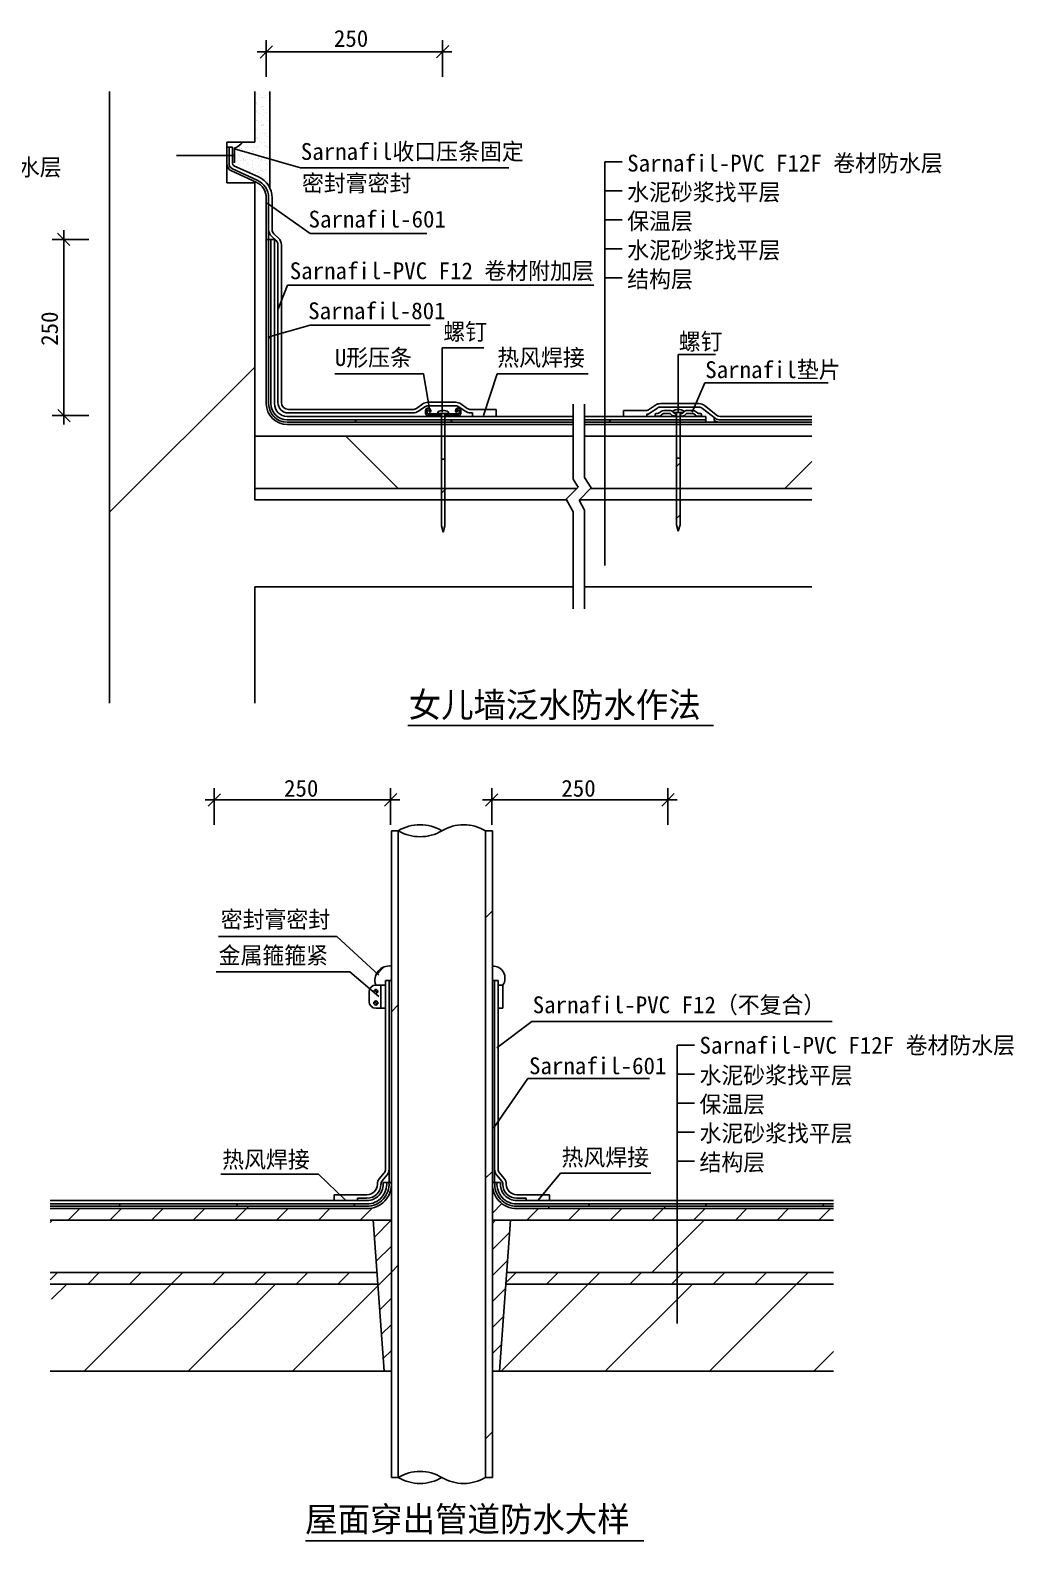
# Model space of a CAD drawing. Header units: metres. Extents: x 21 to 353, y 20 to 281.
# Drawn here: x 184 to 353.4, y 20.3 to 280.7 of the extents above; entities that cross this region are included whole.
import ezdxf

# ---------------------------------------------------------------- set-up
doc = ezdxf.new("R2010")
doc.units = ezdxf.units.M
for name, color, linetype in [('Layer1', 7, 'Continuous'), ('Layer3', 7, 'Continuous'), ('SHU', 7, 'Continuous')]:
    doc.layers.add(name, color=color, linetype=linetype)
pattern_1 = [(45, (0, 0), (-17.9605, 17.9605), [])]
pattern_2 = [(45, (0, 0), (-3.5921, 3.5921), [])]
pattern_3 = [(45, (0, 0), (-10.1028, 10.1028), [])]
pattern_4 = [(45, (0, 0), (-4.49013, 4.49013), [])]
pattern_5 = [(45, (0, 0), (-22.4506, 22.4506), [])]

# ---------------------------------------------------------------- blocks, each defined once
blk = doc.blocks.new('_ARCHTICK')
at = {"color": 3}
blk.add_line((0.79, 0), (-0.79, 0), dxfattribs=at)
at = {"color": 1, "linetype": 'ByBlock'}
blk.add_lwpolyline([(-0.53, -0.53), (0.54, 0.54)], dxfattribs=at)

msp = doc.modelspace()

# ---------------------------------------------------------------- hatches: boundary and pattern name
h = msp.add_hatch()
h.set_pattern_fill('ANSI31', scale=100)
h.paths.add_polyline_path([(254.82, 199.76), (222.66, 199.76), (222.66, 254.46), (217.84, 254.46), (217.84, 261.46), (222.66, 261.46), (222.66, 270.17), (197.66, 270.17), (197.66, 164.73), (222.66, 164.73), (222.66, 184.76), (277.5, 184.76), (277.5, 197.72), (276.41, 199.76), (255.42, 199.76), (255.42, 195.29), (255.12, 194.21), (254.82, 195.29)])
h.paths.add_polyline_path([(318.66, 199.76), (295.94, 199.76), (295.94, 195.46), (295.64, 194.39), (295.34, 195.46), (295.34, 199.76), (278.6, 199.76), (278.56, 199.72), (279.5, 197.97), (279.5, 184.76), (318.66, 184.76)])
h = msp.add_hatch()
h.set_pattern_fill('AR-CONC', scale=4)
h.paths.add_polyline_path([(318.66, 199.76), (295.94, 199.76), (295.94, 195.46), (295.64, 194.39), (295.34, 195.46), (295.34, 199.76), (278.6, 199.76), (278.56, 199.72), (279.5, 197.97), (279.5, 184.76), (318.66, 184.76)])
h.paths.add_polyline_path([(277.5, 197.72), (276.41, 199.76), (255.42, 199.76), (255.42, 195.29), (255.12, 194.21), (254.82, 195.29), (254.82, 199.76), (222.66, 199.76), (222.66, 254.46), (217.84, 254.46), (217.84, 261.46), (222.66, 261.46), (222.66, 270.17), (197.66, 270.17), (197.66, 164.73), (222.66, 164.73), (222.66, 184.76), (277.5, 184.76)])
h = msp.add_hatch()
h.set_pattern_fill('ANSI38', scale=2.5)
h.paths.add_polyline_path([(220.6, 261.46), (217.84, 261.46), (217.84, 260.61), (218.84, 260.61), (218.84, 259.14), (219.2, 259.14), (219.2, 260.41, 0.12)])
h = msp.add_hatch()
h.set_pattern_fill('AR-SAND', scale=1.5)
h.paths.add_polyline_path([(318.66, 212.76), (295.94, 212.76), (295.94, 210.76), (318.66, 210.76)])
h.paths.add_polyline_path([(295.34, 212.76), (282.98, 212.76), (282.98, 210.76), (295.34, 210.76)])
h.paths.add_polyline_path([(282.98, 212.76), (279.5, 212.76), (279.5, 210.76), (282.98, 210.76)])
h.paths.add_polyline_path([(318.66, 201.76), (295.94, 201.76), (295.94, 199.76), (318.66, 199.76)])
h.paths.add_polyline_path([(295.34, 201.76), (282.98, 201.76), (282.98, 199.76), (295.34, 199.76)])
h.paths.add_polyline_path([(282.98, 201.76), (280.56, 201.76), (278.6, 199.76), (282.98, 199.76)])
h.paths.add_polyline_path([(278.16, 201.76), (255.42, 201.76), (255.42, 199.76), (276.41, 199.76), (276.34, 199.9)])
h.paths.add_polyline_path([(277.5, 212.76), (255.42, 212.76), (255.42, 210.76), (277.5, 210.76)])
h.paths.add_polyline_path([(254.82, 212.76), (228.26, 212.76, -0.41), (224.66, 216.36), (224.66, 228.05), (222.66, 230.03), (222.66, 210.76), (254.82, 210.76)])
h.paths.add_polyline_path([(254.82, 201.76), (222.66, 201.76), (222.66, 199.76), (254.82, 199.76)])
h.paths.add_polyline_path([(224.66, 250.76), (222.66, 249.03), (222.66, 230.03), (224.66, 228.05)])
h.paths.add_polyline_path([(222.9, 254.55), (218.66, 256.48, -0.29), (217.84, 257.76), (217.84, 254.46), (222.66, 254.46), (222.66, 249.03), (224.66, 250.76), (224.66, 251.82, 0.29)])
h = msp.add_hatch()
h.set_pattern_fill('AR-SAND', scale=1.2)
h.paths.add_polyline_path([(218.66, 256.48, -0.29), (217.84, 257.76), (217.84, 254.46), (223.09, 254.46, 0.02), (222.9, 254.55)])
h = msp.add_hatch()
h.set_pattern_fill('HONEY', scale=4.6)
h.paths.add_polyline_path([(277.5, 213.56), (255.42, 213.56), (255.42, 213.16), (277.5, 213.16)])
h.paths.add_polyline_path([(255.42, 213.56), (254.82, 213.56), (254.82, 213.16), (255.42, 213.16)])
h.paths.add_polyline_path([(225.46, 244.69), (225.06, 244.69), (225.06, 216.36, 0.41), (228.26, 213.16), (254.82, 213.16), (254.82, 213.56), (228.26, 213.56, -0.41), (225.46, 216.36)])
h = msp.add_hatch()
h.set_pattern_fill('HONEY', scale=4.6)
h.paths.add_polyline_path([(318.66, 213.56), (302.84, 213.56, -0.13), (302.03, 213.78), (301.82, 213.94), (301.82, 213.44, 0.13), (302.84, 213.16), (318.66, 213.16)])
h = msp.add_hatch()
h.set_pattern_fill('HONEY', scale=4.6)
h.paths.add_polyline_path([(279.5, 213.56), (279.5, 213.16), (295.34, 213.16), (295.34, 213.56)])
h.paths.add_polyline_path([(295.94, 213.56), (295.94, 213.16), (300.36, 213.16), (300.36, 213.56)])
h = msp.add_hatch()
h.set_pattern_fill('ANSI37', scale=25)
h.paths.add_polyline_path([(318.66, 210.76), (295.94, 210.76), (295.94, 201.76), (318.66, 201.76)])
h.paths.add_polyline_path([(295.34, 210.76), (282.98, 210.76), (282.98, 201.76), (295.34, 201.76)])
h.paths.add_polyline_path([(282.98, 210.76), (279.5, 210.76), (279.5, 203.61), (280.68, 201.76), (282.98, 201.76)])
h.paths.add_polyline_path([(277.5, 210.76), (255.42, 210.76), (255.42, 201.76), (278.16, 201.76), (278.37, 201.97), (277.5, 203.32)])
h.paths.add_polyline_path([(254.82, 210.76), (222.66, 210.76), (222.66, 201.76), (254.82, 201.76)])
h = msp.add_hatch()
h.set_pattern_fill('ANSI31', scale=2)
h.paths.add_polyline_path([(254.82, 206.79), (254.72, 206.79), (254.72, 201.85), (254.82, 201.85)])
h.paths.add_polyline_path([(255.52, 206.79), (255.42, 206.79), (255.42, 201.85), (255.52, 201.85)])
h.paths.add_polyline_path([(255.52, 201.85), (255.42, 201.85), (255.42, 199.85), (255.52, 199.85)])
h.paths.add_polyline_path([(254.82, 201.85), (254.72, 201.85), (254.72, 199.85), (254.82, 199.85)])
h.paths.add_polyline_path([(255.42, 201.85), (254.82, 201.85), (254.82, 199.85), (255.42, 199.85)])
h.paths.add_polyline_path([(255.42, 199.85), (254.82, 199.85), (254.82, 195.7), (255.12, 194.62), (255.42, 195.7)])
h.paths.add_polyline_path([(254.82, 199.85), (254.72, 199.85), (254.72, 195.69), (255.12, 194.25), (255.52, 195.69), (255.52, 199.85), (255.42, 199.85), (255.42, 195.7), (255.12, 194.62), (254.82, 195.7)])
h.paths.add_polyline_path([(255.42, 206.79), (254.82, 206.79), (254.82, 201.85), (255.42, 201.85)])
h = msp.add_hatch()
h.set_pattern_fill('ANSI31', scale=2)
h.paths.add_polyline_path([(295.34, 206.97), (295.24, 206.97), (295.24, 202.03), (295.34, 202.03)])
h.paths.add_polyline_path([(296.04, 206.97), (295.94, 206.97), (295.94, 202.03), (296.04, 202.03)])
h.paths.add_polyline_path([(296.04, 202.03), (295.94, 202.03), (295.94, 200.03), (296.04, 200.03)])
h.paths.add_polyline_path([(295.34, 202.03), (295.24, 202.03), (295.24, 200.03), (295.34, 200.03)])
h.paths.add_polyline_path([(295.94, 202.03), (295.34, 202.03), (295.34, 200.03), (295.94, 200.03)])
h.paths.add_polyline_path([(295.94, 200.03), (295.34, 200.03), (295.34, 195.88), (295.64, 194.8), (295.94, 195.88)])
h.paths.add_polyline_path([(295.34, 200.03), (295.24, 200.03), (295.24, 195.86), (295.64, 194.43), (296.04, 195.86), (296.04, 200.03), (295.94, 200.03), (295.94, 195.88), (295.64, 194.8), (295.34, 195.88)])
h.paths.add_polyline_path([(295.94, 206.97), (295.34, 206.97), (295.34, 202.03), (295.94, 202.03)])
h = msp.add_hatch()
h.set_pattern_fill('ANSI35,_O', scale=10)
h.set_pattern_definition(pattern_5)
h.paths.add_polyline_path([(247.4, 142.73), (246.2, 142.73), (246.2, 31.22), (247.4, 31.22)])
h = msp.add_hatch()
h.set_pattern_fill('ANSI35,_O', scale=10)
h.set_pattern_definition(pattern_5)
h.paths.add_polyline_path([(262.4, 31.22), (263.6, 31.22), (263.6, 142.73), (262.4, 142.73)])
h = msp.add_hatch()
h.set_pattern_fill('ANSI38,_O', scale=2)
h.set_pattern_definition(pattern_4)
h.paths.add_polyline_path([(246.2, 119.38, 0.57), (243.51, 116.12, -0.01), (243.55, 116.12), (245.2, 116.12), (245.2, 116.89), (246.2, 116.89)])
h = msp.add_hatch()
h.set_pattern_fill('ANSI38,_O', scale=2)
h.set_pattern_definition(pattern_4)
h.paths.add_polyline_path([(263.6, 116.89), (264.6, 116.89), (264.6, 116.12), (265.4, 116.12, 0.63), (263.6, 119.38)])
h = msp.add_hatch()
h.set_pattern_fill('HONEY,_O', scale=4.5)
h.set_pattern_definition(pattern_3)
h.paths.add_polyline_path([(187.42, 78.37), (187.42, 77.97), (242, 77.97, 0.44), (245.78, 82.07), (245.38, 82.07, -0.44), (242, 78.37)])
h = msp.add_hatch()
h.set_pattern_fill('AR-SAND,_O', scale=1.6)
h.set_pattern_definition(pattern_2)
h.paths.add_polyline_path([(187.42, 77.57), (187.42, 75.57), (246.2, 75.57), (246.2, 81.77, -0.41), (242, 77.57)])
h = msp.add_hatch()
h.set_pattern_fill('AR-SAND,_O', scale=1.6)
h.set_pattern_definition(pattern_2)
h.paths.add_polyline_path([(243.89, 64.57), (243.74, 66.57), (187.42, 66.57), (187.42, 64.57)])
h.paths.add_polyline_path([(322.37, 64.57), (322.37, 66.57), (266.05, 66.57), (265.91, 64.57)])
h.paths.add_polyline_path([(267.8, 77.57, -0.41), (263.6, 81.77), (263.6, 75.57), (322.37, 75.57), (322.37, 77.57)])
h = msp.add_hatch()
h.set_pattern_fill('ANSI31,_O', scale=8)
h.set_pattern_definition(pattern_1)
h.paths.add_polyline_path([(246.19, 82.07), (245.78, 82.07, -0.44), (242, 77.97), (216.21, 77.97), (216.21, 77.57), (242, 77.57, 0.44)])
h = msp.add_hatch()
h.set_pattern_fill('ANSI31,_O', scale=8)
h.set_pattern_definition(pattern_1)
h.paths.add_polyline_path([(293.59, 77.57), (293.59, 77.97), (273.31, 77.97), (273.31, 77.57)])
h.paths.add_polyline_path([(267.8, 77.97, -0.44), (264.01, 82.07), (263.61, 82.07, 0.44), (267.8, 77.57), (273.31, 77.57), (273.31, 77.97)])
h = msp.add_hatch()
h.set_pattern_fill('HONEY,_O', scale=4.5)
h.set_pattern_definition(pattern_3)
h.paths.add_polyline_path([(322.37, 78.37), (322.37, 77.97), (267.8, 77.97, -0.44), (264.01, 82.07), (264.41, 82.07, 0.44), (267.8, 78.37)])
h = msp.add_hatch()
h.set_pattern_fill('ANSI37,_O', scale=25)
h.set_pattern_definition([(45, (0, 0), (-56.127, 56.127), [])])
h.paths.add_polyline_path([(243.74, 66.57), (243.09, 75.57), (187.42, 75.57), (187.42, 66.57)])
h.paths.add_polyline_path([(322.37, 66.57), (322.37, 75.57), (266.7, 75.57), (266.05, 66.57)])
h = msp.add_hatch()
h.set_pattern_fill('AR-CONC,_O')
h.set_pattern_definition([(45, (0, 0), (-2.245064, 2.245064), [])])
h.paths.add_polyline_path([(246.2, 75.57), (243.09, 75.57), (244.97, 49.57), (246.2, 49.57)])
h.paths.add_polyline_path([(263.6, 49.57), (264.83, 49.57), (266.7, 75.57), (263.6, 75.57)])
h = msp.add_hatch()
h.set_pattern_fill('ANSI31,_O', scale=100)
h.set_pattern_definition([(45, (0, 0), (-224.5, 224.5), [])])
h.paths.add_polyline_path([(244.97, 49.57), (243.89, 64.57), (187.42, 64.57), (187.42, 62.18), (188.83, 60.88), (189.95, 60.27), (187.42, 58.74), (187.42, 49.57)])
h.paths.add_polyline_path([(322.37, 49.57), (322.37, 58.74), (319.84, 60.27), (325.96, 60.88), (322.37, 62.18), (322.37, 64.57), (265.91, 64.57), (264.83, 49.57)])
h = msp.add_hatch()
h.set_pattern_fill('AR-CONC,_O', scale=4)
h.set_pattern_definition([(45, (0, 0), (-8.98026, 8.98026), [])])
h.paths.add_polyline_path([(244.97, 49.57), (243.89, 64.57), (187.42, 64.57), (187.42, 62.18), (188.83, 60.88), (189.95, 60.27), (187.42, 58.74), (187.42, 49.57)])
h.paths.add_polyline_path([(322.37, 49.57), (322.37, 58.74), (319.84, 60.27), (325.96, 60.88), (322.37, 62.18), (322.37, 64.57), (265.91, 64.57), (264.83, 49.57)])
at = {"layer": 'SHU'}
h = msp.add_hatch(dxfattribs=at)
h.set_pattern_fill('ANSI32', scale=2)
h.paths.add_polyline_path([(294.67, 214.96, 0.21), (294.16, 215.18), (293.12, 215.18, 0.18), (292.67, 215.02), (292.35, 214.75, -0.18), (292.15, 214.68), (291.84, 214.68, 0.41), (291.64, 214.48), (291.64, 214.38, 0.41), (291.84, 214.18), (292.15, 214.18, 0.18), (292.67, 214.37), (292.99, 214.63, -0.18), (293.12, 214.68), (294.16, 214.68, -0.21), (294.3, 214.62), (294.47, 214.44, 0.21), (295.06, 214.18), (295.27, 214.18), (295.27, 214.68), (295.06, 214.68, -0.21), (294.84, 214.78)])
h.paths.add_polyline_path([(298.17, 214.68, -0.18), (298.3, 214.63), (298.62, 214.37, 0.18), (299.13, 214.18), (299.44, 214.18, 0.41), (299.64, 214.38), (299.64, 214.48, 0.41), (299.44, 214.68), (299.13, 214.68, -0.18), (298.94, 214.75), (298.62, 215.02, 0.18), (298.17, 215.18), (297.13, 215.18, 0.21), (296.62, 214.96), (296.45, 214.78, -0.21), (296.23, 214.68), (296.01, 214.68), (296.01, 214.18), (296.23, 214.18, 0.21), (296.82, 214.44), (296.99, 214.62, -0.21), (297.13, 214.68)])

# ---------------------------------------------------------------- linework, layer by layer
for p, q in [((224.66, 272.72), (224.66, 279.02)), ((255.02, 272.72), (255.02, 279.02)), ((224.4, 277.02), (255.69, 277.02)), ((197.66, 164.73), (197.66, 270.17)), ((222.66, 261.46), (222.66, 270.17)), ((222.66, 261.46), (222.66, 270.17)), ((222.66, 261.46), (222.66, 270.17)), ((222.66, 261.46), (222.66, 270.17)), ((222.66, 261.46), (222.66, 270.17)), ((222.85, 268.36), (222.85, 268.36)), ((222.95, 269.82), (222.95, 269.82)), ((223, 268.28), (223, 268.28)), ((223.41, 269.59), (223.41, 269.59)), ((223.5, 269.07), (223.5, 269.07)), ((223.91, 269.13), (223.91, 269.13)), ((224.08, 269.11), (224.08, 269.11)), ((224.53, 269.54), (224.53, 269.54)), ((224.56, 269.21), (224.56, 269.21)), ((225, 268.58), (225, 268.58)), ((225.11, 269.9), (225.11, 269.9)), ((225.16, 268.36), (225.16, 268.36)), ((225.28, 253.52), (225.28, 270.17)), ((222.92, 268.11), (222.92, 268.11)), ((223.05, 266.74), (223.05, 266.74)), ((223.06, 267.98), (223.06, 267.98)), ((223.15, 266.96), (223.15, 266.96)), ((223.15, 266.57), (223.15, 266.57)), ((223.49, 266.35), (223.49, 266.35)), ((223.76, 267.34), (223.76, 267.34)), ((224.06, 267.58), (224.06, 267.58)), ((224.13, 267.57), (224.13, 267.57)), ((224.18, 266.03), (224.18, 266.03)), ((224.23, 267.1), (224.23, 267.1)), ((224.56, 266.61), (224.56, 266.61)), ((224.65, 267.15), (224.65, 267.15)), ((224.7, 266.47), (224.7, 266.47)), ((225.21, 266.82), (225.21, 266.82)), ((222.82, 264.84), (222.82, 264.84)), ((222.86, 263.57), (222.86, 263.57)), ((223, 265.13), (223, 265.13)), ((223.1, 265.2), (223.1, 265.2)), ((223.15, 263.66), (223.15, 263.66)), ((223.23, 264.9), (223.23, 264.9)), ((223.79, 264.4), (223.79, 264.4)), ((223.8, 264.57), (223.8, 264.57)), ((223.88, 264.98), (223.88, 264.98)), ((223.94, 264.27), (223.94, 264.27)), ((224.14, 264.35), (224.14, 264.35)), ((224.23, 264.48), (224.23, 264.48)), ((224.64, 263.63), (224.64, 263.63)), ((224.71, 265.58), (224.71, 265.58)), ((224.97, 265.12), (224.97, 265.12)), ((225.27, 265.28), (225.27, 265.28)), ((217.84, 261.46), (217.84, 254.46)), ((222.66, 261.46), (217.84, 261.46)), ((218.84, 260.61), (217.84, 260.61)), ((218.24, 260.61), (218.24, 257.76)), ((218.84, 260.61), (218.84, 257.76)), ((220.11, 260.55), (220.11, 260.55)), ((220.77, 261.36), (220.77, 261.36)), ((221.05, 260.47), (221.05, 260.47)), ((221.21, 260.58), (221.21, 260.58)), ((221.47, 260.73), (221.47, 260.73)), ((222.14, 260.61), (222.14, 260.61)), ((222.24, 261.38), (222.24, 261.38)), ((222.56, 260.66), (222.56, 260.66)), ((222.6, 260.55), (222.6, 260.55)), ((223.03, 262.2), (223.03, 262.2)), ((223.17, 262.06), (223.17, 262.06)), ((223.21, 262.12), (223.21, 262.12)), ((223.21, 260.75), (223.21, 260.75)), ((223.26, 260.57), (223.26, 260.57)), ((223.51, 261.57), (223.51, 261.57)), ((223.55, 262.87), (223.55, 262.87)), ((223.87, 261.43), (223.87, 261.43)), ((223.97, 262.92), (223.97, 262.92)), ((224.28, 262.94), (224.28, 262.94)), ((224.29, 260.89), (224.29, 260.89)), ((224.33, 261.4), (224.33, 261.4)), ((224.45, 262.56), (224.45, 262.56)), ((224.62, 263.01), (224.62, 263.01)), ((224.67, 260.7), (224.67, 260.7)), ((224.71, 260.95), (224.71, 260.95)), ((224.78, 262.35), (224.78, 262.35)), ((224.81, 260.56), (224.81, 260.56)), ((225.09, 260.56), (225.09, 260.56)), ((219.2, 259.14), (209.18, 259.14)), ((218.99, 258.12), (218.99, 258.12)), ((219.17, 259.02), (219.17, 259.02)), ((230.52, 257.03), (219.18, 260.28)), ((219.2, 260.41), (219.2, 257.87)), ((219.64, 258.21), (219.64, 258.21)), ((219.86, 259.29), (219.86, 259.29)), ((219.99, 260.33), (219.99, 260.33)), ((220, 259.16), (220, 259.16)), ((220.13, 259.76), (220.13, 259.76)), ((220.18, 258.21), (220.18, 258.21)), ((220.4, 260.38), (220.4, 260.38)), ((220.45, 260.34), (220.45, 260.34)), ((220.7, 258.52), (220.7, 258.52)), ((220.72, 258.35), (220.72, 258.35)), ((220.76, 258.55), (220.76, 258.55)), ((221.09, 258.33), (221.09, 258.33)), ((221.14, 258.41), (221.14, 258.41)), ((221.26, 259.04), (221.26, 259.04)), ((221.66, 259.56), (221.66, 259.56)), ((221.79, 258.49), (221.79, 258.49)), ((222.26, 260), (222.26, 260)), ((222.29, 259.83), (222.29, 259.83)), ((222.34, 258.29), (222.34, 258.29)), ((222.41, 259.86), (222.41, 259.86)), ((222.88, 258.63), (222.88, 258.63)), ((222.94, 260.34), (222.94, 260.34)), ((223.1, 259.22), (223.1, 259.22)), ((223.25, 258.55), (223.25, 258.55)), ((223.29, 258.69), (223.29, 258.69)), ((223.31, 259.03), (223.31, 259.03)), ((223.58, 258.34), (223.58, 258.34)), ((223.9, 258.49), (223.9, 258.49)), ((223.94, 258.77), (223.94, 258.77)), ((224.05, 258.36), (224.05, 258.36)), ((224.15, 259.57), (224.15, 259.57)), ((224.38, 259.86), (224.38, 259.86)), ((224.44, 258.32), (224.44, 258.32)), ((225.03, 258.92), (225.03, 258.92)), ((282.98, 258.03), (282.98, 188.43)), ((285.98, 258.03), (282.98, 258.03)), ((222.9, 254.55), (218.66, 256.48)), ((223.07, 254.92), (218.83, 256.84)), ((223.31, 255.46), (219.08, 257.39)), ((219.22, 257.47), (219.22, 257.47)), ((219.82, 257.55), (219.82, 257.55)), ((221.31, 257.5), (221.31, 257.5)), ((221.4, 256.54), (221.4, 256.54)), ((221.46, 256.38), (221.46, 256.38)), ((221.5, 257.79), (221.5, 257.79)), ((221.64, 257.66), (221.64, 257.66)), ((221.74, 256.33), (221.74, 256.33)), ((221.88, 256.43), (221.88, 256.43)), ((222.31, 257.56), (222.31, 257.56)), ((222.34, 257.02), (222.34, 257.02)), ((222.39, 256.75), (222.39, 256.75)), ((222.53, 256.52), (222.53, 256.52)), ((223.14, 256.29), (223.14, 256.29)), ((223.28, 256.15), (223.28, 256.15)), ((223.36, 257.49), (223.36, 257.49)), ((223.41, 255.95), (223.41, 255.95)), ((223.61, 256.66), (223.61, 256.66)), ((223.89, 256.55), (223.89, 256.55)), ((223.98, 255.52), (223.98, 255.52)), ((224.03, 256.71), (224.03, 256.71)), ((224.23, 256.33), (224.23, 256.33)), ((224.49, 256.78), (224.49, 256.78)), ((224.54, 255.24), (224.54, 255.24)), ((224.68, 256.8), (224.68, 256.8)), ((224.74, 257.72), (224.74, 257.72)), ((224.8, 257.56), (224.8, 257.56)), ((266.46, 257.03), (230.52, 257.03)), ((222.66, 254.46), (217.84, 254.46)), ((222.66, 199.76), (222.66, 254.46)), ((224.77, 254.74), (224.77, 254.74)), ((224.78, 254.79), (224.78, 254.79)), ((224.88, 254.33), (224.88, 254.33)), ((224.92, 254.65), (224.92, 254.65)), ((285.98, 253.03), (282.98, 253.03)), ((224.66, 216.36), (224.66, 251.82)), ((232.21, 245.71), (224.82, 250.91)), ((225.06, 244.69), (225.06, 251.86)), ((225.06, 246.31), (225.06, 251.86)), ((225.66, 246.38), (225.66, 251.87)), ((285.98, 248.03), (282.98, 248.03)), ((189.77, 214.32), (189.77, 245.36)), ((226.34, 244.47), (225.56, 245.21)), ((226.76, 244.91), (225.97, 245.65)), ((252.29, 245.71), (232.21, 245.71)), ((194.06, 244.69), (187.77, 244.69)), ((224.66, 244.69), (226.06, 244.69)), ((225.06, 216.36), (225.06, 244.69)), ((225.46, 216.36), (225.46, 244.69)), ((226.06, 216.36), (226.06, 244.69)), ((226.66, 216.56), (226.66, 243.75)), ((227.26, 216.56), (227.26, 243.75)), ((285.98, 243.03), (282.98, 243.03)), ((285.98, 238.03), (282.98, 238.03)), ((228.3, 236.79), (226.64, 232.55)), ((228.3, 236.79), (281.08, 236.79)), ((232.23, 229.9), (224.9, 227.81)), ((252.88, 229.9), (232.23, 229.9)), ((254.94, 225.97), (254.94, 214.88)), ((262.16, 225.97), (254.94, 225.97)), ((295.64, 224.84), (295.64, 214.95)), ((302.05, 224.84), (295.64, 224.84)), ((251.72, 221.5), (236.46, 221.5)), ((251.72, 221.5), (252.83, 215.1)), ((264.45, 221.5), (262.07, 214.33)), ((280.1, 221.5), (264.45, 221.5)), ((300.2, 219.97), (298.03, 214.88)), ((321.48, 219.97), (300.2, 219.97)), ((251.6, 216.31), (250.51, 215.54)), ((258.19, 216.31), (259.28, 215.54)), ((277.5, 216.29), (277.5, 203.32)), ((279.5, 216.29), (279.5, 203.61)), ((292.58, 216.37), (299.18, 216.37)), ((194.06, 214.32), (187.77, 214.32)), ((228.26, 214.16), (277.5, 214.16)), ((228.46, 215.36), (249.93, 215.36)), ((228.46, 214.76), (249.93, 214.76)), ((251.94, 215.81), (250.85, 215.05)), ((257.84, 215.81), (258.93, 215.05)), ((259.85, 215.36), (264.26, 215.36)), ((259.85, 214.76), (260.16, 214.76)), ((260.16, 214.76), (260.16, 214.16)), ((260.16, 214.76), (260.16, 214.16)), ((264.26, 215.36), (264.26, 214.16)), ((279.5, 214.16), (300.36, 214.16)), ((286.22, 215.16), (289.95, 215.16)), ((286.22, 214.16), (286.22, 215.16)), ((290.22, 214.16), (290.22, 214.56)), ((290.22, 214.56), (290.43, 214.56)), ((290.22, 214.16), (290.22, 214.56)), ((290.22, 214.56), (290.25, 214.56)), ((290.43, 214.56), (292.03, 215.6)), ((290.5, 215.32), (291.7, 216.1)), ((292.58, 215.77), (299.18, 215.77)), ((299.81, 215.55), (302.03, 213.78)), ((300.18, 216.02), (302.37, 214.28)), ((300.36, 214.16), (300.36, 213.16)), ((301.82, 213.44), (301.82, 213.94)), ((302.84, 214.16), (318.66, 214.16)), ((228.26, 213.56), (277.5, 213.56)), ((228.26, 213.16), (277.5, 213.16)), ((228.26, 212.76), (277.5, 212.76)), ((279.5, 213.56), (300.36, 213.56)), ((279.5, 213.16), (318.66, 213.16)), ((279.5, 212.76), (318.66, 212.76)), ((302.84, 213.56), (318.66, 213.56)), ((222.66, 210.76), (277.5, 210.76)), ((279.5, 210.76), (318.66, 210.76)), ((277.5, 203.32), (278.37, 201.97)), ((279.5, 203.61), (280.64, 201.83)), ((222.66, 201.76), (278.16, 201.76)), ((278.37, 201.97), (276.34, 199.9)), ((280.64, 201.83), (278.56, 199.72)), ((280.56, 201.76), (318.66, 201.76)), ((222.66, 199.76), (276.41, 199.76)), ((276.34, 199.9), (277.5, 197.72)), ((278.56, 199.72), (279.5, 197.97)), ((278.6, 199.76), (318.66, 199.76)), ((279.5, 197.97), (279.5, 181)), ((277.5, 197.72), (277.5, 181)), ((222.66, 184.76), (277.5, 184.76)), ((222.66, 164.73), (222.66, 184.76)), ((223.66, 184.76), (277.5, 184.76)), ((279.5, 184.76), (318.66, 184.76)), ((279.5, 184.76), (318.66, 184.76)), ((249.03, 160.85), (301.71, 160.85)), ((215.7, 143.74), (215.7, 150.04)), ((246.07, 143.74), (246.07, 150.04)), ((263.49, 143.74), (263.49, 150.04)), ((293.85, 143.74), (293.85, 150.04)), ((215.7, 148.04), (246.74, 148.04)), ((263.49, 148.04), (294.52, 148.04)), ((246.2, 142.73), (247.4, 142.73)), ((263.6, 142.73), (262.4, 142.73)), ((245.2, 116.89), (246.2, 116.89)), ((264.6, 116.89), (263.6, 116.89)), ((265.4, 112.12), (264.6, 112.12)), ((270.43, 109.81), (264.38, 105.29)), ((270.43, 109.81), (322.15, 109.81)), ((295.44, 105.76), (295.44, 57.77)), ((298.44, 105.76), (295.44, 105.76)), ((269.73, 100.02), (263.82, 91.42)), ((269.73, 100.02), (290.65, 100.02)), ((298.44, 100.76), (295.44, 100.76)), ((298.44, 95.76), (295.44, 95.76)), ((298.44, 90.76), (295.44, 90.76)), ((244.16, 82.76), (244.97, 83.72)), ((265.63, 82.76), (264.83, 83.72)), ((298.44, 85.76), (295.44, 85.76)), ((244.63, 82.37), (245.43, 83.34)), ((244.78, 82.07), (246.2, 82.07)), ((265.01, 82.07), (263.6, 82.07)), ((265.17, 82.37), (264.37, 83.34)), ((187.42, 78.97), (242, 78.97)), ((187.42, 78.37), (242, 78.37)), ((236.36, 79.97), (242, 79.97)), ((236.36, 79.97), (236.36, 78.97)), ((240.36, 79.37), (240.36, 78.97)), ((240.36, 79.37), (242, 79.37)), ((273.44, 79.97), (267.8, 79.97)), ((269.44, 79.37), (267.8, 79.37)), ((322.37, 78.97), (267.8, 78.97)), ((322.37, 78.37), (267.8, 78.37)), ((269.44, 79.37), (269.44, 78.97)), ((273.44, 79.97), (273.44, 78.97)), ((187.42, 77.97), (242, 77.97)), ((187.42, 77.57), (242, 77.57)), ((187.42, 75.57), (246.2, 75.57)), ((244.97, 49.57), (243.09, 75.57)), ((322.37, 75.57), (263.6, 75.57)), ((264.83, 49.57), (266.7, 75.57)), ((322.37, 77.97), (267.8, 77.97)), ((322.37, 77.57), (267.8, 77.57)), ((273.31, 77.97), (273.31, 77.57)), ((187.42, 66.57), (243.74, 66.57)), ((322.37, 66.57), (266.05, 66.57)), ((187.42, 64.57), (243.89, 64.57)), ((322.37, 64.57), (265.91, 64.57)), ((246.2, 31.22), (247.4, 31.22)), ((263.6, 31.22), (262.4, 31.22)), ((231.39, 20.3), (289.7, 20.3))]:
    msp.add_line(p, q)
for centre, radius, start, end in [((217.77, 263.78), 3.66, 293.04, 320.73), ((219.24, 257.76), 1.4, 180, 245.55), ((219.24, 257.76), 1, 180, 245.55), ((219.24, 257.76), 0.4, 180, 245.55), ((221.66, 251.82), 4, 0.65, 65.54), ((221.66, 251.82), 3, 0, 65.55), ((221.66, 251.82), 3.4, 0.7, 65.54), ((226.66, 246.38), 1.6, 180, 226.69), ((226.66, 246.38), 1, 180, 226.69), ((225.66, 243.75), 1.6, 0, 46.69), ((225.66, 243.75), 1, 0, 46.69), ((228.26, 216.36), 3.6, 180, 270), ((228.26, 216.36), 3.2, 180, 270), ((228.26, 216.36), 2.8, 180, 270), ((228.26, 216.36), 2.2, 180, 270), ((228.46, 216.56), 1.8, 180, 270), ((228.46, 216.56), 1.2, 180, 270), ((252.52, 215), 1.6, 90, 125.1), ((257.27, 215), 1.6, 54.9, 90), ((292.58, 214.77), 1.6, 90, 123.22), ((299.18, 214.77), 1.6, 51.49, 90), ((249.93, 216.36), 1, 270, 305.1), ((249.93, 216.36), 1.6, 270, 305.1), ((252.52, 215), 1, 90, 125.1), ((257.27, 215), 1, 54.9, 90), ((259.85, 216.36), 1.6, 234.9, 270), ((259.85, 216.36), 1, 234.9, 270), ((289.95, 216.16), 1, 270, 303.22), ((292.58, 214.77), 1, 90, 123.22), ((299.18, 214.77), 1, 51.49, 90), ((302.84, 215.16), 1.6, 239.35, 270), ((302.84, 215.16), 1, 241.43, 270), ((302.84, 215.16), 2, 239.35, 270), ((251.15, 136.48), 7.29, 59.04, 120.96), ((258.65, 136.47), 7.29, 59.06, 120.94), ((251.15, 148.98), 7.29, 239.04, 300.96), ((245.83, 116.95), 2.46, 81.4, 199.73), ((263.71, 117.31), 2.07, 324.84, 93.09), ((244.2, 84.36), 1, 320.31, 0), ((244.2, 84.36), 1.6, 320.31, 0), ((265.6, 84.36), 1.6, 180, 219.69), ((265.6, 84.36), 1, 180, 219.69), ((242, 81.77), 4.2, 270, 4.08), ((242, 81.77), 3.8, 270, 4.51), ((242, 81.77), 3.4, 270, 5.04), ((242, 81.77), 2.8, 270, 6.13), ((242, 81.77), 1.8, 270, 359.33), ((242, 81.77), 2.4, 270, 359.33), ((245.4, 81.73), 1.6, 140.31, 179.33), ((245.4, 81.73), 1, 140.31, 179.33), ((267.8, 81.77), 4.2, 175.92, 270), ((267.8, 81.77), 3.8, 175.49, 270), ((267.8, 81.77), 3.4, 174.96, 270), ((267.8, 81.77), 2.8, 173.87, 270), ((264.4, 81.73), 1, 0.67, 39.69), ((267.8, 81.77), 2.4, 180.67, 270), ((264.4, 81.73), 1.6, 0.67, 39.69), ((267.8, 81.77), 1.8, 180.67, 270), ((251.15, 24.97), 7.29, 59.04, 120.96), ((251.15, 37.47), 7.29, 239.04, 300.96), ((258.65, 37.47), 7.29, 239.04, 300.96)]:
    msp.add_arc(centre, radius, start, end)
at = {"layer": 'Layer1'}
for p, q in [((242.36, 113.3), (242.36, 114.93)), ((243.55, 116.12), (245.2, 116.12)), ((244.39, 112.12), (244.39, 116.12)), ((265.4, 116.12), (264.6, 116.12)), ((265.4, 112.12), (265.4, 116.12)), ((243.55, 112.12), (245.2, 112.12))]:
    msp.add_line(p, q, dxfattribs=at)
for centre, start, end in [((243.55, 114.93), 90, 180), ((243.55, 113.3), 180, 270)]:
    msp.add_arc(centre, 1.19, start, end, dxfattribs=at)
at = {"layer": 'Layer3'}
for p, q in [((243.73, 114.75), (243.26, 115.21)), ((243.81, 114.81), (243.34, 115.27)), ((243.73, 112.75), (243.26, 113.21)), ((243.81, 112.82), (243.34, 113.28))]:
    msp.add_line(p, q, dxfattribs=at)
for centre in [(243.53, 115.01), (243.53, 113.02)]:
    msp.add_circle(centre, 0.35, dxfattribs=at)
at = {"layer": 'SHU'}
for p, q in [((252.52, 216.6), (257.27, 216.6)), ((252.09, 214.74), (252.09, 215.14)), ((252.39, 214.74), (252.39, 215.14)), ((252.52, 216), (257.27, 216)), ((254.68, 214.59), (252.54, 214.59)), ((254.68, 214.29), (252.54, 214.29)), ((252.69, 215.06), (252.69, 215.14)), ((252.99, 215.06), (252.99, 215.14)), ((254.19, 214.78), (254.19, 214.87)), ((254.29, 214.68), (255.12, 214.68)), ((254.68, 214.29), (254.68, 214.59)), ((254.82, 214.68), (254.82, 195.29)), ((255.96, 214.68), (255.12, 214.68)), ((255.42, 214.68), (255.42, 195.29)), ((255.57, 214.59), (257.71, 214.59)), ((255.57, 214.29), (255.57, 214.59)), ((255.57, 214.29), (257.71, 214.29)), ((256.06, 214.78), (256.06, 214.87)), ((257.26, 215.06), (257.26, 215.14)), ((257.46, 215.06), (257.46, 215.14)), ((257.56, 215.06), (257.56, 215.14)), ((257.86, 214.74), (257.86, 215.14)), ((258.16, 214.74), (258.16, 215.14)), ((291.64, 214.38), (291.64, 214.48)), ((292.15, 214.68), (291.84, 214.68)), ((292.15, 214.68), (291.84, 214.68)), ((292.15, 214.68), (291.84, 214.68)), ((292.15, 214.18), (291.84, 214.18)), ((292.35, 214.75), (292.67, 215.02)), ((292.67, 214.37), (292.99, 214.63)), ((294.16, 215.18), (293.12, 215.18)), ((294.16, 214.68), (293.12, 214.68)), ((294.3, 214.62), (294.47, 214.44)), ((294.67, 214.96), (294.84, 214.78)), ((294.71, 214.96), (294.71, 215.05)), ((294.81, 214.86), (295.64, 214.86)), ((295.27, 214.68), (295.06, 214.68)), ((295.27, 214.18), (295.06, 214.18)), ((295.27, 214.18), (295.27, 214.68)), ((295.34, 214.86), (295.34, 195.46)), ((296.48, 214.86), (295.64, 214.86)), ((295.94, 214.86), (295.94, 195.46)), ((296.01, 214.18), (296.01, 214.68)), ((296.01, 214.68), (296.23, 214.68)), ((296.01, 214.18), (296.23, 214.18)), ((296.62, 214.96), (296.45, 214.78)), ((296.58, 214.96), (296.58, 215.05)), ((296.99, 214.62), (296.82, 214.44)), ((297.13, 215.18), (298.17, 215.18)), ((297.13, 214.68), (298.17, 214.68)), ((298.62, 214.37), (298.3, 214.63)), ((298.94, 214.75), (298.62, 215.02)), ((299.13, 214.68), (299.44, 214.68)), ((299.13, 214.18), (299.44, 214.18)), ((299.64, 214.38), (299.64, 214.48)), ((299.64, 214.38), (299.64, 214.48)), ((299.64, 214.38), (299.64, 214.48)), ((254.82, 206.79), (255.42, 206.79)), ((295.34, 206.97), (295.94, 206.97)), ((295.64, 194.39), (295.34, 195.46)), ((295.94, 195.46), (295.64, 194.39)), ((255.12, 194.21), (254.82, 195.29)), ((255.42, 195.29), (255.12, 194.21)), ((246.2, 31.22), (246.2, 142.73)), ((247.4, 31.22), (247.4, 142.73)), ((262.4, 31.22), (262.4, 142.73)), ((263.6, 31.22), (263.6, 142.73)), ((216.42, 124.49), (236.82, 124.49)), ((236.82, 124.49), (244.04, 117.85)), ((216, 118.41), (239.07, 118.41)), ((239.07, 118.41), (244.04, 114.14)), ((245.2, 84.36), (245.2, 116.89)), ((245.8, 82.07), (245.8, 116.89)), ((264, 82.07), (264, 116.89)), ((264.6, 84.36), (264.6, 116.89)), ((216.8, 83.5), (233.64, 83.5)), ((233.64, 83.5), (238.31, 79.01)), ((275.34, 83.66), (271.49, 79.01)), ((290.91, 83.66), (275.34, 83.66)), ((246.2, 49.57), (187.42, 49.57)), ((263.6, 49.57), (322.37, 49.57))]:
    msp.add_line(p, q, dxfattribs=at)
for centre, radius, start, end in [((252.54, 215.14), 0.45, 360, 180), ((252.54, 214.74), 0.45, 180, 270), ((252.54, 215.14), 0.15, 360, 180), ((252.54, 214.74), 0.15, 180, 270), ((252.84, 215.06), 0.15, 180, 0), ((254.29, 214.87), 0.1, 122.54, 180), ((254.29, 214.78), 0.1, 180, 270), ((254.97, 213.89), 1.29, 83.27, 124.77), ((255.27, 213.89), 1.29, 55.23, 96.73), ((255.96, 214.78), 0.1, 270, 0), ((255.96, 214.87), 0.1, 0, 57.46), ((257.71, 215.14), 0.45, 0, 180), ((257.41, 215.06), 0.15, 180, 0), ((257.61, 215.14), 0.15, 0, 180), ((257.71, 215.14), 0.15, 0, 180), ((257.71, 214.74), 0.15, 270, 0), ((257.71, 214.74), 0.45, 270, 0), ((291.84, 214.48), 0.2, 90, 180), ((291.84, 214.48), 0.2, 90, 180), ((291.84, 214.48), 0.2, 90, 180), ((291.84, 214.38), 0.2, 180, 270), ((292.15, 214.98), 0.3, 270, 309.81), ((292.15, 214.98), 0.8, 270, 309.81), ((293.12, 214.48), 0.7, 90, 129.81), ((293.12, 214.48), 0.2, 90, 129.81), ((294.16, 214.48), 0.7, 42.93, 90), ((294.16, 214.48), 0.2, 42.93, 90), ((295.06, 214.98), 0.8, 222.93, 270), ((294.81, 215.05), 0.1, 122.54, 180), ((294.81, 214.96), 0.1, 180, 270), ((295.49, 214.07), 1.29, 83.27, 124.77), ((295.06, 214.98), 0.3, 222.93, 270), ((295.06, 214.98), 0.3, 222.93, 270), ((295.06, 214.98), 0.3, 222.93, 270), ((295.8, 214.07), 1.29, 55.23, 96.73), ((296.23, 214.98), 0.3, 270, 317.07), ((296.23, 214.98), 0.3, 270, 317.07), ((296.23, 214.98), 0.3, 270, 317.07), ((296.23, 214.98), 0.8, 270, 317.07), ((296.48, 214.96), 0.1, 270, 0), ((296.48, 215.05), 0.1, 0, 57.46), ((297.13, 214.48), 0.7, 90, 137.07), ((297.13, 214.48), 0.2, 90, 137.07), ((298.17, 214.48), 0.7, 50.19, 90), ((298.17, 214.48), 0.2, 50.19, 90), ((299.13, 214.98), 0.8, 230.19, 270), ((299.13, 214.98), 0.3, 230.19, 270), ((299.44, 214.48), 0.2, 360, 90), ((299.44, 214.48), 0.2, 360, 90), ((299.44, 214.48), 0.2, 360, 90), ((299.44, 214.38), 0.2, 270, 360), ((299.44, 214.38), 0.2, 270, 360), ((299.44, 214.38), 0.2, 270, 360)]:
    msp.add_arc(centre, radius, start, end, dxfattribs=at)

# ---------------------------------------------------------------- block references
at = {"xscale": 2, "yscale": 2, "zscale": 2}
for p, rotation in [((224.66, 277.02), 180), ((189.77, 244.69), 90), ((189.77, 214.32), 270), ((215.7, 148.04), 180), ((263.49, 148.04), 180)]:
    msp.add_blockref('_ARCHTICK', p, dxfattribs=dict(at, rotation=rotation))
for p in [(255.02, 277.02), (246.07, 148.04), (293.85, 148.04)]:
    msp.add_blockref('_ARCHTICK', p, dxfattribs=at)

# ---------------------------------------------------------------- texts
for s, height, p in [('250', 2.9, (236.3, 277.88)), ('Sarnafil收口压条固定', 2.9, (230.6, 258.39)), ('Sarnafil-PVC F12F 卷材防水层', 2.9, (135.02, 255.67)), ('Sarnafil-PVC F12F 卷材防水层', 2.9, (286.83, 256.38)), ('密封膏密封', 2.9, (230.8, 252.91)), ('水泥砂浆找平层', 2.9, (286.83, 251.38)), ('Sarnafil-601', 2.9, (231.93, 246.73)), ('保温层', 2.9, (286.83, 246.38)), ('水泥砂浆找平层', 2.9, (286.83, 241.38)), ('Sarnafil-PVC F12 卷材附加层', 2.9, (228.69, 237.82)), ('结构层', 2.9, (286.83, 236.38)), ('Sarnafil-801', 2.9, (231.87, 230.92)), ('螺钉', 2.9, (255.15, 227.32)), ('螺钉', 2.9, (295.72, 225.64)), ('U形压条', 2.9, (236.46, 222.86)), ('热风焊接', 2.9, (264.45, 222.86)), ('Sarnafil垫片', 2.9, (300.28, 220.77)), ('女儿墙泛水防水作法', 4.3, (249.19, 162.29)), ('250', 2.9, (227.71, 148.6)), ('250', 2.9, (275.49, 148.6)), ('Sarnafil-PVC F12（不复合）', 2.9, (270.55, 111.26)), ('Sarnafil-PVC F12F 卷材防水层', 2.9, (299.29, 104.29)), ('Sarnafil-601', 2.9, (269.92, 100.75)), ('水泥砂浆找平层', 2.9, (299.29, 99.11)), ('保温层', 2.9, (299.29, 94.11)), ('水泥砂浆找平层', 2.9, (299.29, 89.11)), ('热风焊接', 2.9, (217.06, 84.6)), ('结构层', 2.9, (299.29, 84.11)), ('屋面穿出管道防水大样', 4.3, (231.36, 21.87))]:
    msp.add_text(s, height=height).set_placement(p)
msp.add_text('250', height=2.9, rotation=90).set_placement((188.75, 226.33))
at = {"layer": 'SHU'}
for s, p in [('密封膏密封', (216.81, 125.98)), ('金属箍箍紧', (216.44, 119.8)), ('热风焊接', (275.52, 84.97))]:
    msp.add_text(s, height=2.9, dxfattribs=at).set_placement(p)

doc.saveas('drawing.dxf')
